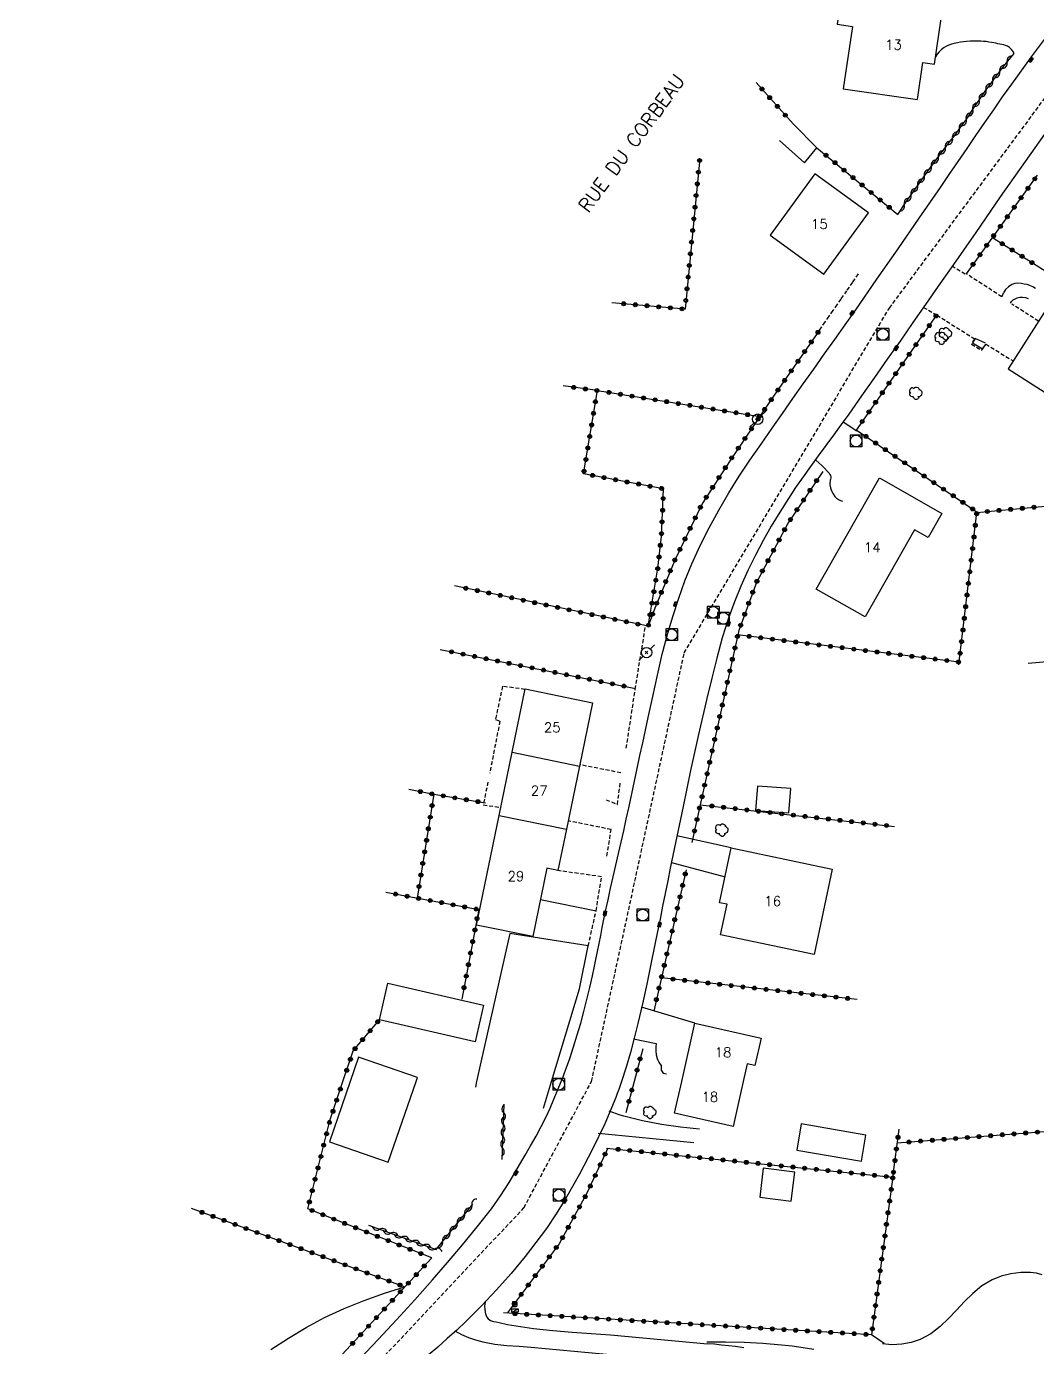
# Model space of a CAD drawing. Header units: millimetres. Extents: x 163000 to 164000, y 152000 to 153000.
# Drawn here: x 163057.5 to 163187, y 152136.9 to 152306.1 of the extents above; entities that cross this region are included whole.
import ezdxf
from ezdxf.enums import TextEntityAlignment as Align

# ---------------------------------------------------------------- set-up
doc = ezdxf.new("R2010")
doc.units = ezdxf.units.MM
doc.linetypes.add('DASHED', pattern=[0.75, 0.5, -0.25])
doc.layers.get('0').update_dxf_attribs({"linetype": 'CONTINUOUS'})
for name, color, linetype in [('W0001', 6, 'DASHED'), ('W0008', 7, 'CONTINUOUS'), ('W0017', 7, 'CONTINUOUS'), ('W0071', 7, 'CONTINUOUS'), ('W0101', 7, 'CONTINUOUS'), ('W0104', 1, 'CONTINUOUS'), ('W0105', 7, 'CONTINUOUS'), ('W0112', 1, 'DASHED'), ('W0211', 2, 'CONTINUOUS'), ('W0214', 2, 'CONTINUOUS'), ('W0300', 7, 'CONTINUOUS'), ('W0310', 3, 'CONTINUOUS'), ('W0322', 7, 'CONTINUOUS'), ('W0323', 7, 'CONTINUOUS'), ('W0401', 7, 'CONTINUOUS'), ('W0420', 7, 'CONTINUOUS'), ('W0438', 7, 'CONTINUOUS'), ('W0473', 7, 'CONTINUOUS'), ('W0989', 7, 'CONTINUOUS'), ('W0991', 7, 'CONTINUOUS'), ('W1102', 7, 'CONTINUOUS')]:
    doc.layers.add(name, color=color, linetype=linetype)
doc.styles.get("Standard").update_dxf_attribs({"font": 'romans.shx', "width": 0.85})

# ---------------------------------------------------------------- blocks, each defined once
blk = doc.blocks.new('T300')
for p, q in [((-0.8, 0.51), (-0.86, 0.34)), ((-0.86, 0.34), (-0.86, 0.17)), ((-0.86, 0.17), (-0.74, 0.06)), ((-0.69, 0.63), (-0.8, 0.51)), ((-0.8, -0.06), (-0.74, 0.06)), ((-0.74, 0.06), (-0.69, 0.11)), ((-0.57, 0.69), (-0.69, 0.63)), ((-0.46, 0.69), (-0.57, 0.69)), ((-0.29, 0.63), (-0.46, 0.69)), ((-0.29, 0.63), (-0.17, 0.74)), ((-0.23, 0.57), (-0.29, 0.63)), ((-0.17, 0.74), (-0.06, 0.8)), ((-0.06, 0.8), (0.06, 0.8)), ((0.06, 0.8), (0.23, 0.74)), ((0.23, 0.74), (0.34, 0.63)), ((0.34, 0.63), (0.4, 0.51)), ((0.46, 0.46), (0.34, 0.46)), ((0.4, 0.51), (0.4, 0.46)), ((0.57, 0.4), (0.46, 0.46)), ((0.57, 0.4), (0.69, 0.29)), ((0.69, 0.29), (0.74, 0.17)), ((0.74, 0.06), (0.69, -0.17)), ((0.74, 0.17), (0.74, 0.06)), ((-0.8, -0.17), (-0.8, -0.06)), ((-0.8, -0.23), (-0.8, -0.17)), ((-0.74, -0.34), (-0.8, -0.23)), ((-0.69, -0.4), (-0.74, -0.34)), ((-0.51, -0.46), (-0.69, -0.4)), ((-0.4, -0.46), (-0.51, -0.46)), ((-0.4, -0.46), (-0.34, -0.46)), ((-0.34, -0.46), (-0.34, -0.4)), ((-0.34, -0.51), (-0.34, -0.46)), ((-0.29, -0.63), (-0.34, -0.51)), ((-0.17, -0.74), (-0.29, -0.63)), ((-0.06, -0.8), (-0.17, -0.74)), ((0.06, -0.8), (-0.06, -0.8)), ((0.17, -0.74), (0.06, -0.8)), ((0.23, -0.69), (0.17, -0.74)), ((0.29, -0.46), (0.23, -0.46)), ((0.29, -0.63), (0.23, -0.69)), ((0.46, -0.4), (0.29, -0.46)), ((0.34, -0.51), (0.29, -0.63)), ((0.34, -0.51), (0.34, -0.46)), ((0.57, -0.34), (0.46, -0.4)), ((0.63, -0.29), (0.57, -0.34)), ((0.69, -0.17), (0.63, -0.29))]:
    blk.add_line(p, q)
blk = doc.blocks.new('T420')
for p, q in [((0.75, 0.75), (-0.75, 0.75)), ((-0.75, 0.75), (-0.75, -0.75)), ((0.75, 0.75), (0.75, -0.75)), ((0.75, -0.75), (-0.75, -0.75))]:
    blk.add_line(p, q)
blk.add_ellipse((0, 0), major_axis=(-0.53, 0.53), ratio=1, start_param=3.926991, end_param=10.210176)
blk = doc.blocks.new('T401')
for p, q in [((-0.3, 0.3), (0, 0.3)), ((-0.3, -0.25), (-0.3, 0.3)), ((-0.3, 0.15), (0, 0.15)), ((-0.3, 0), (0, 0)), ((0, 0.3), (0, -0.25)), ((-0.3, -0.15), (0, -0.15)), ((-0.3, -0.25), (-0.3, -0.3)), ((-0.3, -0.3), (0, -0.3)), ((0, -0.3), (0, -0.25))]:
    blk.add_line(p, q)
blk = doc.blocks.new('T473')
for p, q in [((-0.166667, 0.166667), (0.166667, -0.166667)), ((-0.166667, -0.166667), (0.166667, 0.166667)), ((0.500001, 0.500001), (1.000002, 1.000002)), ((-1.000002, -1.000002), (-0.500001, -0.500001))]:
    blk.add_line(p, q)
blk.add_ellipse((0, 0), major_axis=(0.471405, 0.471405), ratio=1, start_param=5.4977871438, end_param=11.780972451)
blk = doc.blocks.new('T438')
for p, q in [((-0.4, 0.2), (0.4, 0.2)), ((-0.4, -0.2), (-0.4, 0.2)), ((0.15, 1.1), (-0.3, 1.1)), ((-0.3, 1.1), (-0.3, 0.5)), ((-0.3, 0.5), (0.15, 0.5)), ((0.3, 0.65), (0.3, 0.95)), ((0.4, 0.2), (0.4, -0.2))]:
    blk.add_line(p, q)
at = {"flags": 128}
for points in [[(-0.4, -0.2), (0.4, 0.2)], [(0.4, -0.2), (-0.4, -0.2)]]:
    blk.add_lwpolyline(points, dxfattribs=at)
for centre, major_axis, start_param, end_param in [((0.15, 0.95), (0.106, -0.106), 0.785398, 2.356194), ((0.15, 0.65), (0.106, 0.106), 3.926991, 5.497787)]:
    blk.add_ellipse(centre, major_axis=major_axis, ratio=1, start_param=start_param, end_param=end_param)
blk = doc.blocks.new('t323o')
at = {"color": 0, "linetype": 'Continuous'}
for radius in [0.25, 0.15]:
    blk.add_circle((0, 0), radius, dxfattribs=at)
blk = doc.blocks.new('t322o')
at = {"color": 0, "linetype": 'Continuous'}
for radius in [0.25, 0.15]:
    blk.add_circle((0, 0), radius, dxfattribs=at)
blk = doc.blocks.new('t310o')
at = {"color": 0, "linetype": 'Continuous'}
for centre, start, end in [((-0.5, 0.38), 216.8699, 323.1304), ((0.5, -0.37), 36.8699, 143.1303)]:
    blk.add_arc(centre, 0.625, start, end, dxfattribs=at)

msp = doc.modelspace()

# ---------------------------------------------------------------- linework, layer by layer
at = {"layer": 'W0001'}
for points in [[(163129.89, 152171), (163141.76, 152225.88), (163168.03, 152270.03), (163214.02, 152332.13), (163281.73, 152397.18), (163290.56, 152401.17), (163295.22, 152404.93)], [(163060.83, 152094.12), (163093.16, 152124.99), (163121.23, 152154.83), (163129.89, 152171)]]:
    msp.add_lwpolyline(points, dxfattribs=at)
at = {"layer": 'W0008'}
for points in [[(163126.01, 152171), (163126.15, 152171.36), (163126.29, 152171.73), (163126.43, 152172.1), (163126.56, 152172.46), (163127.09, 152173.95), (163127.59, 152175.44), (163128.06, 152176.95), (163128.5, 152178.46), (163128.92, 152179.97), (163129.3, 152181.49), (163129.66, 152183.01), (163130.01, 152184.54), (163130.24, 152185.57), (163130.45, 152186.6), (163130.66, 152187.63), (163130.86, 152188.67), (163131.06, 152189.7), (163131.26, 152190.73), (163131.47, 152191.77), (163131.69, 152192.8), (163132.01, 152194.27), (163132.33, 152195.75), (163132.67, 152197.22), (163133, 152198.69), (163133.34, 152200.17), (163133.68, 152201.64), (163134.01, 152203.11), (163134.34, 152204.59), (163134.7, 152206.21), (163135.05, 152207.84), (163135.4, 152209.46), (163135.74, 152211.09), (163136.09, 152212.72), (163136.44, 152214.35), (163136.8, 152215.97), (163137.16, 152217.6), (163137.74, 152220.3), (163138.32, 152223.01), (163138.94, 152225.72), (163139.65, 152228.4), (163140.32, 152230.66), (163141.05, 152232.89), (163141.85, 152235.11), (163142.73, 152237.29), (163143.79, 152239.63), (163144.95, 152241.91), (163146.18, 152244.16), (163147.46, 152246.37), (163148.77, 152248.49), (163150.16, 152250.55), (163151.59, 152252.59), (163153.01, 152254.63), (163154.33, 152256.54), (163155.66, 152258.44), (163157, 152260.33), (163158.34, 152262.22), (163159.69, 152264.11), (163161.03, 152266), (163162.37, 152267.89), (163163.71, 152269.79), (163166.43, 152273.71), (163169.14, 152277.63), (163171.85, 152281.56), (163174.56, 152285.48), (163175.7, 152287.14), (163176.84, 152288.79), (163177.97, 152290.45), (163179.1, 152292.11), (163180.24, 152293.77), (163181.38, 152295.42), (163182.53, 152297.07), (163183.7, 152298.7), (163186.22, 152302.18), (163188.77, 152305.63)], [(163188.61, 152293.31), (163185.4, 152288.8), (163182.23, 152284.27), (163179.08, 152279.72), (163175.92, 152275.18), (163174.28, 152272.84), (163172.65, 152270.5), (163171.02, 152268.16), (163169.39, 152265.81), (163167.75, 152263.47), (163166.12, 152261.13), (163164.47, 152258.8), (163162.83, 152256.46), (163161.86, 152255.11), (163160.88, 152253.77), (163159.9, 152252.44), (163158.91, 152251.1), (163157.93, 152249.76), (163156.97, 152248.41), (163156.02, 152247.04), (163155.1, 152245.66), (163153.98, 152243.89), (163152.9, 152242.09), (163151.86, 152240.27), (163150.88, 152238.41), (163149.92, 152236.43), (163149.02, 152234.43), (163148.19, 152232.4), (163147.43, 152230.34), (163146.62, 152227.79), (163145.93, 152225.22), (163145.29, 152222.63), (163144.67, 152220.04), (163143.59, 152215.43), (163142.58, 152210.81), (163141.6, 152206.19), (163140.63, 152201.56), (163140.3, 152199.94), (163139.97, 152198.31), (163139.64, 152196.68), (163139.32, 152195.06), (163138.99, 152193.43), (163138.67, 152191.8), (163138.34, 152190.18), (163138.01, 152188.55), (163137.49, 152186.01), (163136.98, 152183.47), (163136.43, 152180.93), (163135.83, 152178.41), (163135.35, 152176.55), (163134.86, 152174.69), (163134.33, 152172.83), (163133.74, 152171)], [(163133.74, 152171), (163133.56, 152170.48), (163133.38, 152169.96), (163133.19, 152169.44), (163132.99, 152168.93), (163131.58, 152165.59), (163130.03, 152162.32), (163128.36, 152159.12), (163126.56, 152155.97), (163125.37, 152154.06), (163124.1, 152152.19), (163122.77, 152150.37), (163121.39, 152148.59), (163119.58, 152146.43), (163117.71, 152144.33), (163115.78, 152142.28), (163113.79, 152140.28), (163112.62, 152139.16), (163111.42, 152138.07), (163110.2, 152136.99), (163108.97, 152135.94)], [(163117.08, 152154.67), (163118.25, 152156.34), (163119.33, 152158.05), (163120.37, 152159.8), (163121.39, 152161.55), (163122.09, 152162.77), (163122.78, 152163.99), (163123.44, 152165.23), (163124.07, 152166.49), (163124.59, 152167.6), (163125.08, 152168.73), (163125.55, 152169.86), (163126.01, 152171)], [(163100.2, 152135.5), (163102.58, 152137.98), (163104.92, 152140.49), (163107.24, 152143.03), (163109.52, 152145.59), (163111.45, 152147.83), (163113.36, 152150.09), (163115.24, 152152.37), (163117.08, 152154.67)], [(163116.3, 152142.89), (163116.23, 152142.54), (163116.2, 152142.19), (163116.21, 152141.83), (163116.26, 152141.47), (163116.31, 152141.24), (163116.38, 152141.02), (163116.49, 152140.8), (163116.65, 152140.61), (163116.97, 152140.4), (163117.33, 152140.28), (163117.69, 152140.21), (163118.04, 152140.14), (163119.13, 152139.89), (163120.24, 152139.69), (163121.35, 152139.53), (163122.46, 152139.38), (163124.92, 152139.11), (163127.39, 152138.91), (163129.86, 152138.74), (163132.33, 152138.57), (163144.73, 152137.42)], [(163112.4, 152139.05), (163113.25, 152138.61), (163114.14, 152138.23), (163115.04, 152137.91), (163115.97, 152137.65), (163117.5, 152137.36), (163119.05, 152137.2), (163120.6, 152137.1), (163122.15, 152136.97), (163127.66, 152136.45), (163133.18, 152135.95), (163138.71, 152135.49), (163144.23, 152135.06)]]:
    msp.add_lwpolyline(points, dxfattribs=at)
at = {"layer": 'W0017'}
for points in [[(163184.02, 152302.63), (163183.85, 152302.91), (163183.64, 152303.16), (163183.41, 152303.38), (163183.14, 152303.56), (163182.91, 152303.66), (163182.67, 152303.72), (163182.42, 152303.76), (163182.18, 152303.8), (163181.92, 152303.86), (163181.65, 152303.93), (163181.39, 152303.99), (163181.12, 152304.04), (163180.78, 152304.09), (163180.43, 152304.14), (163180.09, 152304.17), (163179.74, 152304.2), (163179.28, 152304.22), (163178.82, 152304.22), (163178.37, 152304.2), (163177.91, 152304.17), (163177.51, 152304.13), (163177.12, 152304.07), (163176.73, 152304), (163176.34, 152303.91), (163176, 152303.81), (163175.66, 152303.71), (163175.33, 152303.58), (163175.02, 152303.4), (163174.69, 152303.14), (163174.4, 152302.85), (163174.14, 152302.52), (163173.93, 152302.16)], [(163163.73, 152254.34), (163162.09, 152255.43)], [(163158.61, 152250.56), (163159, 152250.23), (163159.37, 152249.88), (163159.73, 152249.52), (163160.07, 152249.14), (163160.19, 152249.01), (163160.31, 152248.88), (163160.41, 152248.73), (163160.49, 152248.57), (163160.51, 152248.42), (163160.51, 152248.27), (163160.49, 152248.13), (163160.46, 152247.98), (163160.43, 152247.85), (163160.41, 152247.7), (163160.4, 152247.56), (163160.41, 152247.41), (163160.5, 152247.01), (163160.63, 152246.61), (163160.81, 152246.24), (163161.06, 152245.9), (163161.27, 152245.7), (163161.5, 152245.53), (163161.76, 152245.4), (163162.03, 152245.32)], [(163147.76, 152200.92), (163140.83, 152202.45)], [(163140.12, 152199.03), (163146.98, 152197.19)], [(163143.12, 152178.47), (163136.28, 152180.53)], [(163135.25, 152176.46), (163138.16, 152175.86)], [(163143.71, 152164.87), (163141.27, 152165.13), (163138.83, 152165.5), (163136.42, 152165.97), (163134.03, 152166.54), (163133.54, 152166.68), (163133.07, 152166.84), (163132.6, 152167.02), (163132.14, 152167.21)], [(163130.73, 152164.37), (163142.98, 152163.17)]]:
    msp.add_lwpolyline(points, dxfattribs=at)
at = {"layer": 'W0071'}
msp.add_lwpolyline([(163149.41, 152136.91), (163148.34, 152137.05), (163147.44, 152137.15), (163146.54, 152137.25), (163145.64, 152137.34), (163144.73, 152137.42)], dxfattribs=at)
at = {"layer": 'W0101'}
for points in [[(163161.97, 152310.75), (163161.33, 152306.39), (163163.29, 152306.1), (163162.12, 152298.11), (163171.64, 152296.73), (163172.33, 152301.49), (163173.8, 152301.28), (163174.91, 152308.87), (163161.97, 152310.75)], [(163159.62, 152274.36), (163165.35, 152282.22), (163158.5, 152287.21), (163152.77, 152279.36), (163159.62, 152274.36)], [(163187.83, 152269.44), (163183.22, 152262.25), (163190.56, 152257.55), (163187.92, 152253.42), (163194.88, 152248.97), (163202.12, 152260.29), (163187.83, 152269.44)], [(163174.74, 152243.73), (163172.98, 152240.63), (163171.23, 152241.62), (163164.91, 152230.48), (163158.67, 152234.03), (163166.76, 152248.27), (163174.74, 152243.73)], [(163160.7, 152198.2), (163158.4, 152187.25), (163146.42, 152189.77), (163147.24, 152193.69), (163146.28, 152193.89), (163147.76, 152200.92), (163160.7, 152198.2)]]:
    msp.add_lwpolyline(points, close=True, dxfattribs=at)
for points in [[(163119.71, 152213.16), (163121.38, 152221.28), (163130, 152219.5), (163128.33, 152211.38)], [(163118.04, 152205.04), (163119.71, 152213.16)], [(163128.33, 152211.38), (163126.67, 152203.29)], [(163115.16, 152191.03), (163118.04, 152205.04)], [(163126.67, 152203.29), (163125.58, 152198), (163124.18, 152198.29), (163122.38, 152189.54), (163115.16, 152191.03)], [(163141.43, 152171), (163143.12, 152178.47), (163151.59, 152176.55)], [(163151.59, 152176.55), (163150.8, 152173.04), (163149.83, 152173.26), (163149.32, 152171)], [(163149.32, 152171), (163148.02, 152165.24), (163140.51, 152166.93), (163141.43, 152171)]]:
    msp.add_lwpolyline(points, dxfattribs=at)
at = {"layer": 'W0104'}
for points in [[(163153.94, 152291.48), (163157.17, 152288.64), (163158.74, 152290.55), (163155.69, 152293.61)], [(163123.36, 152194.3), (163130.47, 152192.85)], [(163124.75, 152171), (163128.34, 152182.87), (163129.46, 152188.36), (163119.42, 152189.96), (163115.17, 152171)], [(163107.43, 152171), (163107.61, 152171.51), (163100.06, 152174.11), (163098.99, 152171)], [(163098.99, 152171), (163096.32, 152163.25), (163103.86, 152160.65)], [(163103.86, 152160.65), (163107.43, 152171)], [(163115.17, 152171), (163115.01, 152170.28)], [(163123.72, 152167.6), (163124.75, 152171)]]:
    msp.add_lwpolyline(points, dxfattribs=at)
for points in [[(163155.17, 152205.38), (163155.41, 152208.5), (163151.13, 152208.82), (163150.9, 152205.71), (163155.17, 152205.38)], [(163103.81, 152183.59), (163116.05, 152180.77), (163114.97, 152176.09), (163102.73, 152178.91), (163103.81, 152183.59)], [(163164.44, 152160.79), (163165.01, 152164.14), (163156.74, 152165.56), (163156.16, 152162.21), (163164.44, 152160.79)], [(163155.46, 152155.68), (163155.91, 152159.4), (163151.88, 152159.88), (163151.43, 152156.17), (163155.46, 152155.68)]]:
    msp.add_lwpolyline(points, close=True, dxfattribs=at)
at = {"layer": 'W0105'}
msp.add_lwpolyline([(163180.32, 152265.52), (163179.02, 152266.15), (163178.65, 152265.58), (163179.93, 152264.82), (163180.37, 152265.37)], dxfattribs=at)
at = {"layer": 'W0112'}
for points in [[(163159.09, 152267.22), (163159.6, 152267.95), (163160.11, 152268.69), (163160.62, 152269.43), (163161.13, 152270.16), (163161.87, 152271.23), (163162.62, 152272.3), (163163.36, 152273.37), (163164.1, 152274.44)], [(163177.73, 152274.37), (163176.06, 152275.39)], [(163182.42, 152271.47), (163177.86, 152274.42)], [(163186.74, 152272.54), (163186.4, 152272.74), (163186.03, 152272.9), (163185.66, 152273.03), (163185.27, 152273.11), (163184.89, 152273.17), (163184.49, 152273.2), (163184.09, 152273.17), (163183.7, 152273.04), (163183.26, 152272.75), (163182.89, 152272.39), (163182.61, 152271.95), (163182.42, 152271.47)], [(163183.52, 152270.65), (163183.68, 152270.88), (163183.89, 152271.07), (163184.12, 152271.23), (163184.38, 152271.33), (163184.73, 152271.41), (163185.09, 152271.42), (163185.45, 152271.37), (163185.79, 152271.26)], [(163172.38, 152270.12), (163174.09, 152269.14)], [(163174.09, 152269.14), (163178.94, 152266.1), (163178.52, 152265.39), (163179.85, 152264.63), (163180.4, 152265.42), (163183.87, 152263.26)], [(163187.13, 152268.36), (163183.7, 152270.52)], [(163134.34, 152213.67), (163135.48, 152221.21), (163136.78, 152229.2)], [(163121.37, 152221.19), (163118.49, 152221.6), (163117.59, 152217.36), (163118.15, 152217.14), (163116.85, 152210.48)], [(163133.65, 152210.51), (163128.37, 152211.56)], [(163116.61, 152209.34), (163116.02, 152206.42), (163118.26, 152206.08)], [(163133.2, 152206.47), (163133.57, 152209.23)], [(163131.74, 152207.08), (163133.2, 152206.47)], [(163131.85, 152199.86), (163132.4, 152203.26), (163126.89, 152204.37)], [(163129.46, 152188.36), (163130.47, 152192.85), (163131.18, 152197.21), (163125.58, 152198)], [(163138.16, 152175.86), (163138.12, 152175.38), (163138.13, 152174.9), (163138.18, 152174.42), (163138.29, 152173.95), (163138.39, 152173.71), (163138.51, 152173.47), (163138.65, 152173.25), (163138.79, 152173.04), (163138.79, 152172.84), (163138.82, 152172.45), (163139.08, 152172.07), (163139.5, 152171.99)]]:
    msp.add_lwpolyline(points, dxfattribs=at)
at = {"layer": 'W0211'}
msp.add_lwpolyline([(163144.63, 152137.68), (163147.02, 152137.67), (163149.42, 152137.6), (163151.82, 152137.47), (163154.21, 152137.29), (163155.59, 152137.13), (163156.97, 152136.94), (163158.35, 152136.72)], dxfattribs=at)
at = {"layer": 'W0214'}
for points in [[(163187.58, 152146.24), (163186.86, 152146.44), (163186.11, 152146.55), (163184.84, 152146.55), (163183.58, 152146.38), (163182.36, 152146.06), (163181.19, 152145.58), (163179.88, 152144.82), (163178.71, 152143.87), (163177.64, 152142.82), (163176.64, 152141.73), (163175.61, 152140.65), (163174.53, 152139.61), (163173.32, 152138.69), (163171.98, 152137.97), (163170.81, 152137.57), (163169.6, 152137.34), (163168.36, 152137.29), (163167.13, 152137.42)], [(163088.84, 152136.66), (163091.08, 152138.11), (163093.36, 152139.5), (163095.71, 152140.76), (163098.22, 152141.92), (163100.77, 152142.97), (163103.36, 152143.9), (163106, 152144.71)], [(163167.37, 152137.44), (163165.75, 152138.57)]]:
    msp.add_lwpolyline(points, dxfattribs=at)
at = {"layer": 'W0310'}
for points in [[(163169.09, 152282.03), (163170.1, 152283.5), (163171.12, 152284.97), (163172.14, 152286.42), (163173.18, 152287.87), (163173.7, 152288.58), (163174.23, 152289.29), (163174.76, 152289.99), (163175.3, 152290.7), (163175.83, 152291.4), (163176.36, 152292.1), (163176.89, 152292.81), (163177.4, 152293.53), (163177.84, 152294.15), (163178.27, 152294.77), (163178.69, 152295.41), (163179.11, 152296.04), (163179.53, 152296.67), (163179.96, 152297.3), (163180.39, 152297.93), (163180.83, 152298.54), (163181.6, 152299.58), (163182.39, 152300.61), (163183.19, 152301.63), (163184.02, 152302.63)], [(163118.44, 152160.99), (163118.68, 152168.08)], [(163101.34, 152152.58), (163110, 152149.47), (163114.67, 152155.28)]]:
    msp.add_lwpolyline(points, dxfattribs=at)
at = {"layer": 'W0322'}
msp.add_lwpolyline([(163057.52, 152096.53), (163074.05, 152111.98), (163093.56, 152131.31), (163109.44, 152148.41)], dxfattribs=at)
at = {"layer": 'W0323'}
for points in [[(163155.69, 152293.61), (163150.96, 152298.92)], [(163158.74, 152290.55), (163169.09, 152282.03)], [(163143.74, 152289.17), (163141.86, 152269.9), (163132.5, 152270.72)], [(163186.97, 152287.04), (163177.86, 152274.42)], [(163181.21, 152279.06), (163207.32, 152262.54)], [(163174.12, 152269.19), (163163.68, 152254.27)], [(163159.09, 152267.22), (163152.9, 152258.3), (163147.62, 152250.52), (163144.09, 152245.05), (163140.58, 152237.85), (163137.98, 152231.61), (163137.13, 152229.28), (163112.33, 152234.46)], [(163137.13, 152229.28), (163138.38, 152236.71), (163138.83, 152240.8), (163139.12, 152246.88), (163128.87, 152248.82), (163130.63, 152259.46), (163126.25, 152260.05)], [(163130.63, 152259.46), (163151.43, 152256.13)], [(163163.79, 152254.43), (163179.38, 152243.83)], [(163159.49, 152249.11), (163155.07, 152242.52), (163150.99, 152234.9), (163148.74, 152228.73), (163142.74, 152201.61)], [(163176.92, 152224.34), (163176.92, 152224.38), (163179.23, 152243.85), (163208.77, 152246.57)], [(163176.96, 152224.7), (163148.58, 152228.18)], [(163110.5, 152226.3), (163135.5, 152221.33)], [(163210.56, 152226.69), (163185.79, 152224.53)], [(163106.48, 152208.42), (163109.7, 152207.77), (163116.32, 152206.66)], [(163109.7, 152207.77), (163107.56, 152194.48)], [(163143.81, 152206.43), (163168.67, 152203.66)], [(163142.01, 152198.08), (163137.85, 152180.02)], [(163103.53, 152195.23), (163115.44, 152193.01), (163113.29, 152181.54)], [(163163.88, 152181.5), (163138.83, 152184.27)], [(163098.06, 152171), (163099.38, 152174.93), (163102.73, 152178.91)], [(163136.44, 152175.18), (163135.34, 152171)], [(163109.44, 152148.41), (163093.54, 152154.7), (163096.43, 152166.14), (163098.06, 152171)], [(163135.34, 152171), (163134.29, 152166.99)], [(163169.03, 152163.13), (163206.16, 152166)], [(163131.8, 152162.46), (163168.47, 152158.75), (163169.26, 152164.9)], [(163131.97, 152162.44), (163129.26, 152156.6), (163125.73, 152150.21), (163119.08, 152141.33)], [(163168.47, 152158.79), (163165.75, 152138.57), (163118.6, 152141.36)], [(163078.6, 152154.76), (163106, 152144.71)]]:
    msp.add_lwpolyline(points, dxfattribs=at)
at = {"layer": 'W1102'}
for points in [[(163119.71, 152213.16), (163128.33, 152211.38)], [(163118.04, 152205.04), (163126.67, 152203.29)]]:
    msp.add_lwpolyline(points, dxfattribs=at)

# ---------------------------------------------------------------- block references
at = {"layer": 'W0300'}
for p in [(163175.25, 152266.73), (163174.72, 152266.15), (163171.45, 152259.11), (163146.62, 152203.18), (163137.38, 152167.02)]:
    msp.add_blockref('T300', p, dxfattribs=at)
at = {"layer": 'W0310'}
for p, rotation in [((163182.17, 152300.33), 52.52495556414696), ((163183.1, 152301.51), 51.62211042325094), ((163181.27, 152299.14), 53.42780123320453), ((163180.39, 152297.92), 55.33873348175375), ((163178.71, 152295.44), 56.4745089246164), ((163179.54, 152296.68), 56.00452647066368), ((163177.87, 152294.19), 55.7095915978929), ((163177, 152292.97), 54.11458477584463), ((163175.2, 152290.57), 52.71762525644428), ((163176.11, 152291.76), 53.0250685233901), ((163174.3, 152289.37), 52.89807513858856), ((163172.52, 152286.95), 54.35227885506123), ((163173.4, 152288.17), 53.81839877193741), ((163171.66, 152285.73), 54.78941589801032), ((163170.79, 152284.5), 55.22655227333146), ((163169.94, 152283.27), 55.66368798338498), ((163118.64, 152166.99), 88.06941246865043), ((163118.59, 152165.49), 88.06941246865043), ((163118.54, 152163.99), 88.06941246865043), ((163118.49, 152162.49), 88.06941246865043), ((163114.57, 152155.16), 51.21279585859271), ((163113.63, 152153.99), 51.21279585859271), ((163102.75, 152152.07), 340.2571584002514), ((163111.75, 152151.66), 51.21279585859271), ((163112.69, 152152.83), 51.21279585859271), ((163104.16, 152151.56), 340.2571584002514), ((163105.58, 152151.06), 340.2571584002514), ((163106.99, 152150.55), 340.2571584002514), ((163110.81, 152150.49), 51.21279585859271), ((163108.4, 152150.04), 340.2571584002514), ((163109.81, 152149.54), 340.2571584002514)]:
    msp.add_blockref('t310o', p, dxfattribs=dict(at, rotation=rotation))
at = {"layer": 'W0322', "rotation": 47.12109806794358}
for p in [(163108.47, 152147.37), (163107.45, 152146.27), (163105.41, 152144.07), (163106.43, 152145.17), (163104.39, 152142.97), (163102.35, 152140.77), (163103.37, 152141.87), (163100.31, 152138.57), (163101.33, 152139.67), (163099.29, 152137.47)]:
    msp.add_blockref('t322o', p, dxfattribs=at)
at = {"layer": 'W0323'}
for p, rotation in [((163151.7, 152298.09), 131.6502712813781), ((163152.7, 152296.97), 131.6502712813781), ((163153.69, 152295.85), 131.6502712813781), ((163154.69, 152294.73), 131.6502712813781), ((163159.9, 152289.6), 320.5429919596652), ((163143.72, 152288.92), 264.4072646482251), ((163161.06, 152288.65), 320.5429919596652), ((163162.22, 152287.69), 320.5429919596652), ((163143.43, 152285.93), 264.4072646482251), ((163143.57, 152287.43), 264.4072646482251), ((163163.37, 152286.74), 320.5429919596652), ((163164.53, 152285.79), 320.5429919596652), ((163186.65, 152286.58), 234.1710266639073), ((163143.28, 152284.44), 264.4072646482251), ((163165.69, 152284.83), 320.5429919596652), ((163184.89, 152284.15), 234.1710266639073), ((163185.77, 152285.37), 234.1710266639073), ((163143.13, 152282.95), 264.4072646482251), ((163166.85, 152283.88), 320.5429919596652), ((163168.01, 152282.93), 320.5429919596652), ((163184.01, 152282.94), 234.1710266639073), ((163142.99, 152281.45), 264.4072646482251), ((163183.13, 152281.72), 234.1710266639073), ((163142.84, 152279.96), 264.4072646482251), ((163181.38, 152279.29), 234.1710266639073), ((163182.25, 152280.5), 234.1710266639073), ((163142.69, 152278.47), 264.4072646482251), ((163180.5, 152278.07), 234.1710266639073), ((163182.48, 152278.26), 327.6680040505424), ((163183.75, 152277.46), 327.6680040505424), ((163142.55, 152276.98), 264.4072646482251), ((163178.74, 152275.64), 234.1710266639073), ((163179.62, 152276.85), 234.1710266639073), ((163185.02, 152276.66), 327.6680040505424), ((163186.28, 152275.85), 327.6680040505424), ((163142.26, 152273.99), 264.4072646482251), ((163142.4, 152275.48), 264.4072646482251), ((163142.11, 152272.5), 264.4072646482251), ((163134, 152270.58), 175.0000246332605), ((163141.96, 152271), 264.4072646482251), ((163135.49, 152270.45), 175.0000246332605), ((163136.99, 152270.32), 175.0000246332605), ((163138.48, 152270.19), 175.0000246332605), ((163139.98, 152270.06), 175.0000246332605), ((163141.47, 152269.93), 175.0000246332605), ((163174, 152269.02), 235.0079795433867), ((163173.14, 152267.79), 235.0079795433867), ((163158.03, 152265.69), 235.260532557779), ((163158.88, 152266.92), 235.260532557779), ((163172.28, 152266.56), 235.0079795433867), ((163157.17, 152264.46), 235.260532557779), ((163170.56, 152264.1), 235.0079795433867), ((163171.42, 152265.33), 235.0079795433867), ((163156.32, 152263.22), 235.260532557779), ((163169.7, 152262.87), 235.0079795433867), ((163154.61, 152260.76), 235.260532557779), ((163155.46, 152261.99), 235.260532557779), ((163167.98, 152260.41), 235.0079795433867), ((163168.84, 152261.64), 235.0079795433867), ((163127.61, 152259.87), 172.3211308876905), ((163129.1, 152259.67), 172.3211308876905), ((163130.58, 152259.47), 172.3211308876905), ((163132.11, 152259.23), 350.8986088219127), ((163133.59, 152258.99), 350.8986088219127), ((163135.07, 152258.75), 350.8986088219127), ((163153.75, 152259.53), 235.260532557779), ((163167.12, 152259.19), 235.0079795433867), ((163130.39, 152258.03), 80.65356358752605), ((163136.55, 152258.51), 350.8986088219127), ((163138.03, 152258.28), 350.8986088219127), ((163139.51, 152258.04), 350.8986088219127), ((163140.99, 152257.8), 350.8986088219127), ((163142.47, 152257.57), 350.8986088219127), ((163143.96, 152257.33), 350.8986088219127), ((163145.44, 152257.09), 350.8986088219127), ((163152.06, 152257.05), 235.8163996520788), ((163152.9, 152258.29), 235.8163996520788), ((163166.26, 152257.96), 235.0079795433867), ((163130.14, 152256.55), 80.65356358752605), ((163146.92, 152256.85), 350.8986088219127), ((163148.4, 152256.62), 350.8986088219127), ((163149.88, 152256.38), 350.8986088219127), ((163151.21, 152255.81), 235.8163996520788), ((163151.36, 152256.14), 350.8986088219127), ((163164.54, 152255.5), 235.0079795433867), ((163165.4, 152256.73), 235.0079795433867), ((163129.9, 152255.07), 80.65356358752605), ((163150.37, 152254.57), 235.8163996520788), ((163165.03, 152253.59), 325.7768287952028), ((163129.41, 152252.11), 80.65356358752605), ((163129.66, 152253.59), 80.65356358752605), ((163148.69, 152252.09), 235.8163996520788), ((163149.53, 152253.33), 235.8163996520788), ((163166.27, 152252.74), 325.7768287952028), ((163167.51, 152251.9), 325.7768287952028), ((163129.17, 152250.63), 80.65356358752605), ((163147.84, 152250.85), 235.8163996520788), ((163168.75, 152251.06), 325.7768287952028), ((163169.99, 152250.21), 325.7768287952028), ((163128.93, 152249.14), 80.65356358752605), ((163130.02, 152248.6), 169.290749531121), ((163147.02, 152249.59), 237.1524571295405), ((163171.23, 152249.37), 325.7768287952028), ((163172.47, 152248.53), 325.7768287952028), ((163131.49, 152248.32), 169.290749531121), ((163132.97, 152248.04), 169.290749531121), ((163134.44, 152247.76), 169.290749531121), ((163135.92, 152247.49), 169.290749531121), ((163137.39, 152247.21), 169.290749531121), ((163138.86, 152246.93), 169.290749531121), ((163145.39, 152247.07), 237.1524571295405), ((163146.21, 152248.33), 237.1524571295405), ((163158.7, 152247.93), 236.1528138835141), ((163173.72, 152247.68), 325.7768287952028), ((163174.96, 152246.84), 325.7768287952028), ((163139.06, 152245.64), 87.24991860163506), ((163144.58, 152245.81), 237.1524571295405), ((163157.03, 152245.44), 236.1528138835141), ((163157.86, 152246.69), 236.1528138835141), ((163176.2, 152246), 325.7768287952028), ((163177.44, 152245.15), 325.7768287952028), ((163138.99, 152244.14), 87.24991860163506), ((163143.83, 152244.52), 244.0299889019465), ((163156.19, 152244.2), 236.1528138835141), ((163178.68, 152244.31), 325.7768287952028), ((163179.21, 152243.7), 83.25442063266325), ((163180.57, 152243.98), 5.250710834926182), ((163182.06, 152244.12), 5.250710834926182), ((163183.56, 152244.25), 5.250710834926182), ((163185.05, 152244.39), 5.250710834926182), ((163186.54, 152244.53), 5.250710834926182), ((163138.92, 152242.65), 87.24991860163506), ((163142.51, 152241.82), 244.0299889019465), ((163143.17, 152243.17), 244.0299889019465), ((163155.36, 152242.95), 236.1528138835141), ((163179.03, 152242.21), 83.25442063266325), ((163138.85, 152241.15), 87.24991860163506), ((163141.86, 152240.47), 244.0299889019465), ((163153.9, 152240.33), 241.8050219016085), ((163154.61, 152241.65), 241.8050219016085), ((163178.86, 152240.72), 83.25442063266325), ((163138.7, 152239.65), 83.70064287833198), ((163141.2, 152239.12), 244.0299889019465), ((163153.19, 152239.01), 241.8050219016085), ((163178.68, 152239.23), 83.25442063266325), ((163138.54, 152238.16), 83.70064287833198), ((163140.55, 152237.77), 247.3628272475421), ((163152.48, 152237.69), 241.8050219016085), ((163178.5, 152237.74), 83.25442063266325), ((163138.12, 152235.19), 80.47132665726063), ((163138.37, 152236.67), 80.47132665726063), ((163139.39, 152235.01), 247.3628272475421), ((163139.97, 152236.39), 247.3628272475421), ((163151.06, 152235.04), 241.8050219016085), ((163151.77, 152236.37), 241.8050219016085), ((163178.33, 152236.26), 83.25442063266325), ((163113.79, 152234.15), 168.1981669184951), ((163115.26, 152233.85), 168.1981669184951), ((163116.73, 152233.54), 168.1981669184951), ((163137.87, 152233.71), 80.47132665726063), ((163138.82, 152233.62), 247.3628272475421), ((163150.53, 152233.64), 249.9779207878787), ((163178.15, 152234.77), 83.25442063266325), ((163118.2, 152233.23), 168.1981669184951), ((163119.67, 152232.93), 168.1981669184951), ((163121.14, 152232.62), 168.1981669184951), ((163122.6, 152232.31), 168.1981669184951), ((163124.07, 152232.01), 168.1981669184951), ((163125.54, 152231.7), 168.1981669184951), ((163137.63, 152232.24), 80.47132665726063), ((163138.24, 152232.24), 247.3628272475421), ((163150.01, 152232.23), 249.9779207878787), ((163177.8, 152231.79), 83.25442063266325), ((163177.97, 152233.28), 83.25442063266325), ((163127.01, 152231.39), 168.1981669184951), ((163128.48, 152231.08), 168.1981669184951), ((163129.95, 152230.78), 168.1981669184951), ((163131.41, 152230.47), 168.1981669184951), ((163132.88, 152230.16), 168.1981669184951), ((163137.38, 152230.76), 80.47132665726063), ((163137.7, 152230.84), 250.0168915063648), ((163149.5, 152230.82), 249.9779207878787), ((163177.62, 152230.3), 83.25442063266325), ((163134.35, 152229.86), 168.1981669184951), ((163135.82, 152229.55), 168.1981669184951), ((163137.18, 152229.43), 250.0168915063648), ((163148.99, 152229.42), 249.9779207878787), ((163177.45, 152228.81), 83.25442063266325), ((163148.57, 152227.98), 257.5356203435726), ((163150.07, 152228), 173.0175419113622), ((163151.56, 152227.81), 173.0175419113622), ((163153.05, 152227.63), 173.0175419113622), ((163154.53, 152227.45), 173.0175419113622), ((163156.02, 152227.27), 173.0175419113622), ((163157.51, 152227.08), 173.0175419113622), ((163159, 152226.9), 173.0175419113622), ((163160.49, 152226.72), 173.0175419113622), ((163177.27, 152227.32), 83.25442063266325), ((163111.97, 152226.01), 348.7506484090827), ((163113.44, 152225.71), 348.7506484090827), ((163114.91, 152225.42), 348.7506484090827), ((163116.38, 152225.13), 348.7506484090827), ((163147.92, 152225.05), 257.5356203435726), ((163148.25, 152226.51), 257.5356203435726), ((163161.98, 152226.54), 173.0175419113622), ((163163.47, 152226.35), 173.0175419113622), ((163164.96, 152226.17), 173.0175419113622), ((163166.45, 152225.99), 173.0175419113622), ((163167.93, 152225.81), 173.0175419113622), ((163169.42, 152225.63), 173.0175419113622), ((163170.91, 152225.44), 173.0175419113622), ((163172.4, 152225.26), 173.0175419113622), ((163173.89, 152225.08), 173.0175419113622), ((163175.38, 152224.9), 173.0175419113622), ((163177.09, 152225.83), 83.25442063266325), ((163117.85, 152224.84), 348.7506484090827), ((163119.32, 152224.54), 348.7506484090827), ((163120.79, 152224.25), 348.7506484090827), ((163122.27, 152223.96), 348.7506484090827), ((163123.74, 152223.67), 348.7506484090827), ((163125.21, 152223.37), 348.7506484090827), ((163147.6, 152223.58), 257.5356203435726), ((163176.87, 152224.71), 173.0175419113622), ((163126.68, 152223.08), 348.7506484090827), ((163128.15, 152222.79), 348.7506484090827), ((163129.62, 152222.5), 348.7506484090827), ((163131.09, 152222.2), 348.7506484090827), ((163132.56, 152221.91), 348.7506484090827), ((163134.03, 152221.62), 348.7506484090827), ((163147.28, 152222.12), 257.5356203435726), ((163146.95, 152220.65), 257.5356203435726), ((163146.63, 152219.19), 257.5356203435726), ((163146.3, 152217.73), 257.5356203435726), ((163145.66, 152214.8), 257.5356203435726), ((163145.98, 152216.26), 257.5356203435726), ((163145.33, 152213.33), 257.5356203435726), ((163145.01, 152211.87), 257.5356203435726), ((163144.69, 152210.4), 257.5356203435726), ((163107.96, 152208.12), 348.6340055934311), ((163144.36, 152208.94), 257.5356203435726), ((163109.43, 152207.83), 348.6340055934311), ((163109.47, 152206.32), 260.8452379890155), ((163110.9, 152207.57), 350.4257744505268), ((163112.38, 152207.32), 350.4257744505268), ((163113.86, 152207.07), 350.4257744505268), ((163115.34, 152206.82), 350.4257744505268), ((163144.04, 152207.47), 257.5356203435726), ((163145.3, 152206.27), 353.6363120214808), ((163109.23, 152204.84), 260.8452379890155), ((163143.71, 152206.01), 257.5356203435726), ((163146.79, 152206.1), 353.6363120214808), ((163148.28, 152205.94), 353.6363120214808), ((163149.77, 152205.77), 353.6363120214808), ((163151.26, 152205.6), 353.6363120214808), ((163152.75, 152205.44), 353.6363120214808), ((163154.24, 152205.27), 353.6363120214808), ((163155.73, 152205.1), 353.6363120214808), ((163157.23, 152204.94), 353.6363120214808), ((163158.72, 152204.77), 353.6363120214808), ((163160.21, 152204.61), 353.6363120214808), ((163108.99, 152203.36), 260.8452379890155), ((163143.07, 152203.08), 257.5356203435726), ((163143.39, 152204.54), 257.5356203435726), ((163161.7, 152204.44), 353.6363120214808), ((163163.19, 152204.27), 353.6363120214808), ((163164.68, 152204.11), 353.6363120214808), ((163166.17, 152203.94), 353.6363120214808), ((163167.66, 152203.77), 353.6363120214808), ((163108.76, 152201.88), 260.8452379890155), ((163108.52, 152200.4), 260.8452379890155), ((163108.28, 152198.92), 260.8452379890155), ((163108.04, 152197.44), 260.8452379890155), ((163141.55, 152196.1), 257.0235772815319), ((163141.89, 152197.56), 257.0235772815319), ((163104.79, 152194.99), 349.4488225343786), ((163106.27, 152194.72), 349.4488225343786), ((163107.74, 152194.44), 349.4488225343786), ((163107.8, 152195.96), 260.8452379890155), ((163141.22, 152194.64), 257.0235772815319), ((163109.22, 152194.17), 349.4488225343786), ((163110.69, 152193.9), 349.4488225343786), ((163112.16, 152193.62), 349.4488225343786), ((163113.64, 152193.35), 349.4488225343786), ((163115.11, 152193.07), 349.4488225343786), ((163140.88, 152193.18), 257.0235772815319), ((163115.22, 152191.86), 259.3803438187261), ((163140.54, 152191.72), 257.0235772815319), ((163114.95, 152190.39), 259.3803438187261), ((163140.21, 152190.25), 257.0235772815319), ((163114.67, 152188.91), 259.3803438187261), ((163139.87, 152188.79), 257.0235772815319), ((163114.12, 152185.96), 259.3803438187261), ((163114.39, 152187.44), 259.3803438187261), ((163139.53, 152187.33), 257.0235772815319), ((163113.84, 152184.49), 259.3803438187261), ((163138.86, 152184.41), 257.0235772815319), ((163139.2, 152185.87), 257.0235772815319), ((163113.56, 152183.02), 259.3803438187261), ((163138.52, 152182.95), 257.0235772815319), ((163140.32, 152184.1), 173.6918302726455), ((163141.81, 152183.94), 173.6918302726455), ((163143.3, 152183.77), 173.6918302726455), ((163144.79, 152183.61), 173.6918302726455), ((163146.28, 152183.44), 173.6918302726455), ((163147.77, 152183.28), 173.6918302726455), ((163149.26, 152183.11), 173.6918302726455), ((163150.75, 152182.95), 173.6918302726455), ((163152.24, 152182.78), 173.6918302726455), ((163153.74, 152182.62), 173.6918302726455), ((163138.19, 152181.48), 257.0235772815319), ((163155.23, 152182.45), 173.6918302726455), ((163156.72, 152182.29), 173.6918302726455), ((163158.21, 152182.12), 173.6918302726455), ((163159.7, 152181.96), 173.6918302726455), ((163161.19, 152181.79), 173.6918302726455), ((163162.68, 152181.63), 173.6918302726455), ((163101.54, 152177.49), 49.81554652230253), ((163102.51, 152178.64), 49.81554652230253), ((163100.57, 152176.35), 49.81554652230253), ((163099.61, 152175.2), 49.81554652230253), ((163098.54, 152172.42), 71.46124957802088), ((163099.01, 152173.84), 71.46124957802088), ((163135.72, 152172.45), 255.3195267635297), ((163136.1, 152173.9), 255.3195267635297), ((163097.73, 152170.02), 71.46124957802088), ((163135.05, 152169.89), 255.3195267651428), ((163097.25, 152168.6), 71.46124957802088), ((163134.67, 152168.44), 255.3195267651428), ((163096.33, 152165.75), 75.80747092324131), ((163096.78, 152167.18), 71.46124957802088), ((163095.96, 152164.3), 75.80747092324131), ((163181, 152164.05), 4.417846062898819), ((163182.49, 152164.17), 4.417846062898819), ((163183.99, 152164.28), 4.417846062898819), ((163185.48, 152164.4), 4.417846062898819), ((163186.98, 152164.51), 4.417846062898819), ((163095.59, 152162.84), 75.80747092324131), ((163133.29, 152162.31), 354.2142426757939), ((163168.93, 152162.36), 82.6613940545275), ((163169.13, 152163.85), 82.6613940545275), ((163170.53, 152163.24), 4.417846062898819), ((163172.02, 152163.36), 4.417846062898819), ((163173.52, 152163.47), 4.417846062898819), ((163175.02, 152163.59), 4.417846062898819), ((163176.51, 152163.7), 4.417846062898819), ((163178.01, 152163.82), 4.417846062898819), ((163179.5, 152163.94), 4.417846062898819), ((163095.23, 152161.39), 75.80747092324131), ((163131.62, 152161.69), 245.1682831842812), ((163134.78, 152162.16), 354.2142426757939), ((163136.28, 152162.01), 354.2142426757939), ((163137.77, 152161.86), 354.2142426757939), ((163139.26, 152161.71), 354.2142426757939), ((163140.75, 152161.55), 354.2142426757939), ((163142.25, 152161.4), 354.2142426757939), ((163143.74, 152161.25), 354.2142426757939), ((163145.23, 152161.1), 354.2142426757939), ((163146.72, 152160.95), 354.2142426757939), ((163148.21, 152160.8), 354.2142426757939), ((163149.71, 152160.65), 354.2142426757939), ((163168.74, 152160.87), 82.6613940545275), ((163094.86, 152159.93), 75.80747092324131), ((163130.36, 152158.96), 245.1682831842812), ((163130.99, 152160.33), 245.1682831842812), ((163151.2, 152160.5), 354.2142426757939), ((163152.69, 152160.34), 354.2142426757939), ((163154.18, 152160.19), 354.2142426757939), ((163155.68, 152160.04), 354.2142426757939), ((163157.17, 152159.89), 354.2142426757939), ((163158.66, 152159.74), 354.2142426757939), ((163160.15, 152159.59), 354.2142426757939), ((163161.65, 152159.44), 354.2142426757939), ((163163.14, 152159.29), 354.2142426757939), ((163164.63, 152159.13), 354.2142426757939), ((163166.12, 152158.98), 354.2142426757939), ((163168.55, 152159.38), 82.6613940545275), ((163094.49, 152158.48), 75.80747092324131), ((163129.73, 152157.6), 245.1682831842812), ((163167.62, 152158.83), 354.2142426757939), ((163168.46, 152158.65), 262.3184746150787), ((163093.76, 152155.57), 75.80747092324131), ((163094.12, 152157.02), 75.80747092324131), ((163129.07, 152156.25), 241.0451840244974), ((163168.06, 152155.68), 262.3184746150787), ((163168.26, 152157.17), 262.3184746150787), ((163080.01, 152154.24), 339.8499829124426), ((163094.1, 152154.48), 158.4133024036778), ((163095.49, 152153.93), 158.4133024036778), ((163128.35, 152154.94), 241.0451840244974), ((163167.85, 152154.19), 262.3184746150787), ((163081.42, 152153.73), 339.8499829124426), ((163082.83, 152153.21), 339.8499829124426), ((163084.24, 152152.69), 339.8499829124426), ((163085.64, 152152.17), 339.8499829124426), ((163096.89, 152153.37), 158.4133024036778), ((163098.28, 152152.82), 158.4133024036778), ((163099.68, 152152.27), 158.4133024036778), ((163126.9, 152152.32), 241.0451840244974), ((163127.62, 152153.63), 241.0451840244974), ((163167.65, 152152.71), 262.3184746150787), ((163087.05, 152151.66), 339.8499829124426), ((163088.46, 152151.14), 339.8499829124426), ((163089.87, 152150.62), 339.8499829124426), ((163101.07, 152151.72), 158.4133024036778), ((163102.46, 152151.17), 158.4133024036778), ((163103.86, 152150.62), 158.4133024036778), ((163126.17, 152151), 241.0451840244974), ((163167.45, 152151.22), 262.3184746150787), ((163091.28, 152150.11), 339.8499829124426), ((163092.68, 152149.59), 339.8499829124426), ((163094.09, 152149.07), 339.8499829124426), ((163105.25, 152150.06), 158.4133024036778), ((163106.65, 152149.51), 158.4133024036778), ((163108.04, 152148.96), 158.4133024036778), ((163125.37, 152149.74), 233.1810337518185), ((163167.25, 152149.73), 262.3184746150787), ((163095.5, 152148.56), 339.8499829124426), ((163096.91, 152148.04), 339.8499829124426), ((163098.32, 152147.52), 339.8499829124426), ((163099.73, 152147.01), 339.8499829124426), ((163123.58, 152147.34), 233.1810337518185), ((163124.48, 152148.54), 233.1810337518185), ((163167.05, 152148.25), 262.3184746150787), ((163101.13, 152146.49), 339.8499829124426), ((163102.54, 152145.97), 339.8499829124426), ((163103.95, 152145.46), 339.8499829124426), ((163122.68, 152146.13), 233.1810337518185), ((163166.85, 152146.76), 262.3184746150787), ((163105.36, 152144.94), 339.8499829124426), ((163120.88, 152143.73), 233.1810337518185), ((163121.78, 152144.93), 233.1810337518185), ((163166.45, 152143.79), 262.3184746150787), ((163166.65, 152145.27), 262.3184746150787), ((163119.98, 152142.53), 233.1810337518185), ((163166.25, 152142.3), 262.3184746150787), ((163120.09, 152141.27), 176.6109012465132), ((163121.59, 152141.18), 176.6109012465132), ((163123.09, 152141.09), 176.6109012465132), ((163124.59, 152141.01), 176.6109012465132), ((163126.08, 152140.92), 176.6109012465132), ((163127.58, 152140.83), 176.6109012465132), ((163129.08, 152140.74), 176.6109012465132), ((163130.58, 152140.65), 176.6109012465132), ((163132.07, 152140.56), 176.6109012465132), ((163133.57, 152140.47), 176.6109012465132), ((163135.07, 152140.38), 176.6109012465132), ((163166.05, 152140.81), 262.3184746150787), ((163136.57, 152140.3), 176.6109012465132), ((163138.06, 152140.21), 176.6109012465132), ((163139.56, 152140.12), 176.6109012465132), ((163141.06, 152140.03), 176.6109012465132), ((163142.56, 152139.94), 176.6109012465132), ((163144.05, 152139.85), 176.6109012465132), ((163145.55, 152139.76), 176.6109012465132), ((163147.05, 152139.68), 176.6109012465132), ((163148.54, 152139.59), 176.6109012465132), ((163150.04, 152139.5), 176.6109012465132), ((163151.54, 152139.41), 176.6109012465132), ((163153.04, 152139.32), 176.6109012465132), ((163154.53, 152139.23), 176.6109012465132), ((163156.03, 152139.14), 176.6109012465132), ((163157.53, 152139.05), 176.6109012465132), ((163159.03, 152138.97), 176.6109012465132), ((163160.52, 152138.88), 176.6109012465132), ((163162.02, 152138.79), 176.6109012465132), ((163163.52, 152138.7), 176.6109012465132), ((163165.02, 152138.61), 176.6109012465132), ((163165.85, 152139.33), 262.3184746150787)]:
    msp.add_blockref('t323o', p, dxfattribs=dict(at, rotation=rotation))
at = {"layer": 'W0401'}
for p, rotation in [((163186.27, 152301.75), 323.8004686818962), ((163163.39, 152269.32), 324.9851171820937), ((163168.76, 152264.97), 145.1084517289341), ((163140.78, 152232.08), 341.8790061138783), ((163147.27, 152229.64), 161.7070408468502), ((163131.75, 152192.51), 348.067236902797), ((163138.45, 152191.09), 168.5703291139085), ((163120.34, 152159.22), 329.6324359501702), ((163126.33, 152155.79), 148.9515123068177)]:
    msp.add_blockref('T401', p, dxfattribs=dict(at, rotation=rotation))
at = {"layer": 'W0420'}
for p in [(163167.19, 152266.65), (163163.76, 152253.01), (163145.46, 152231.08), (163146.77, 152230.3), (163140.13, 152228.2), (163136.44, 152192.3), (163125.68, 152170.63), (163125.71, 152156.44)]:
    msp.add_blockref('T420', p, dxfattribs=at)
at = {"layer": 'W0438'}
msp.add_blockref('T438', (163120.08, 152141.68), dxfattribs=at)
at = {"layer": 'W0473'}
for p in [(163151.17, 152255.8), (163136.94, 152225.91)]:
    msp.add_blockref('T473', p, dxfattribs=at)

# ---------------------------------------------------------------- texts
at = {"layer": 'W0989'}
msp.add_text('RUE DU CORBEAU', height=1.75, rotation=53.7309, dxfattribs=at).set_placement((163129.48, 152282.13))
at = {"layer": 'W0991'}
for s, p in [('13', (163168.55, 152303.74)), ('15', (163159.06, 152280.79)), ('14', (163165.83, 152239.38)), ('25', (163124.86, 152216.33)), ('27', (163123.19, 152208.23)), ('29', (163120.21, 152197.29)), ('16', (163153.08, 152194.09)), ('18', (163146.73, 152174.73)), ('18', (163145.04, 152169.03))]:
    msp.add_text(s, height=1.25, dxfattribs=at).set_placement(p, align=Align.MIDDLE_CENTER)

doc.saveas('drawing.dxf')
